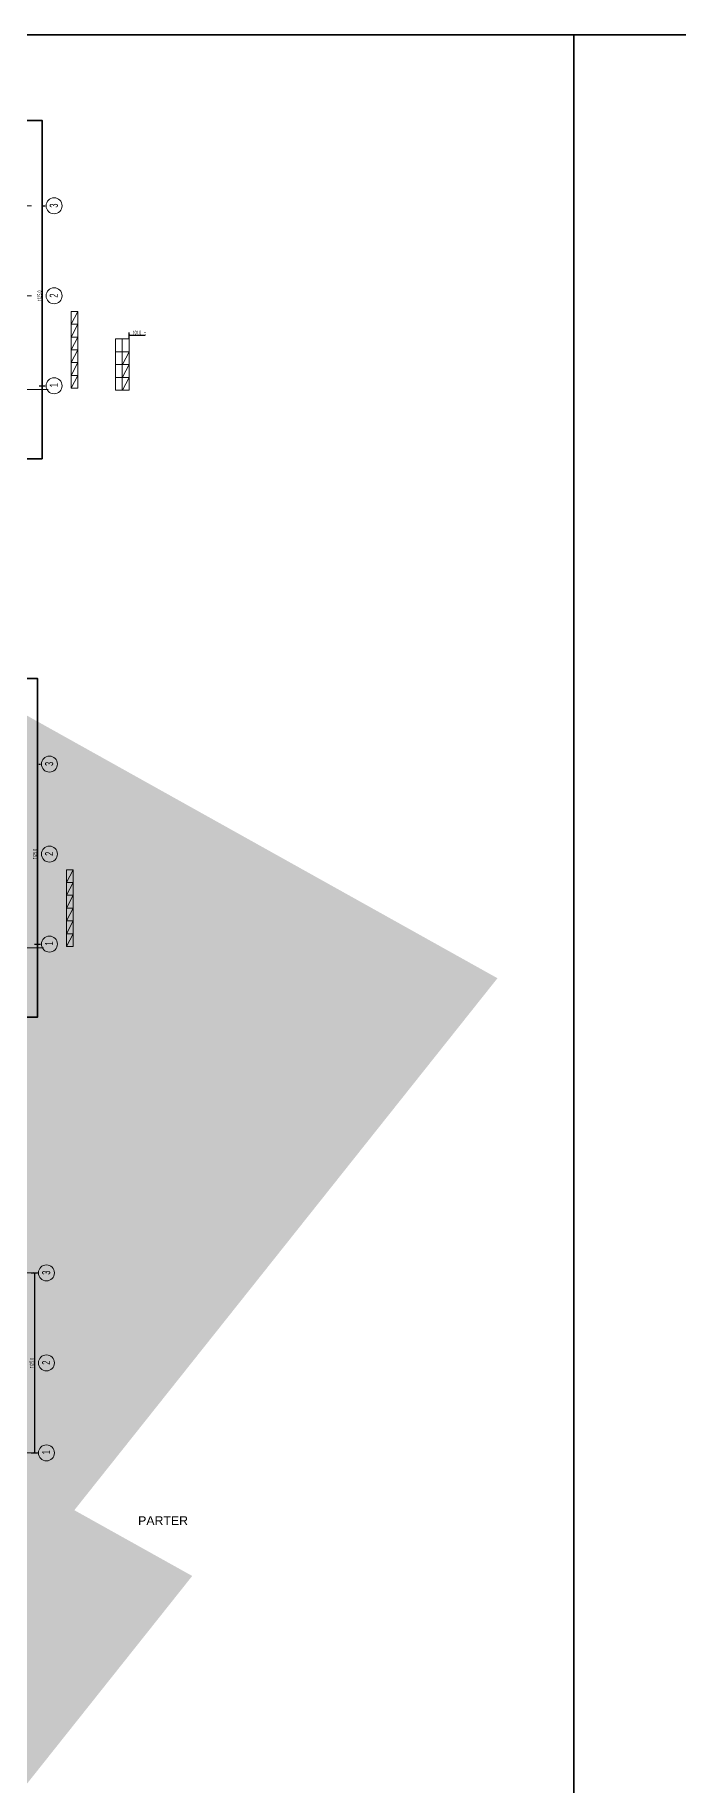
# Model space of a CAD drawing. Extents: x 6529560 to 6558080, y 5579316 to 5588131.
# Drawn here: x 6543857.9 to 6543898.1, y 5579583.8 to 5579693.1 of the extents above; entities that cross this region are included whole.
import ezdxf

# ---------------------------------------------------------------- set-up
doc = ezdxf.new("R2010")
doc.units = 0
doc.header["$MEASUREMENT"] = 0
doc.header["$PDSIZE"] = -5
doc.linetypes.add('ACAD_ISO10W100', pattern=[18, 12, -3, 0, -3])
doc.linetypes.add('GR_SOLID', pattern=[0])
doc.layers.get('0').update_dxf_attribs({"color": 2, "linetype": 'CONTINUOUS', "lineweight": 5})
doc.layers.get('Defpoints').update_dxf_attribs({"linetype": 'CONTINUOUS'})
for name, color, linetype, lineweight in [('arch_meble', 5, 'GR_SOLID', 13), ('arch_opisy', 20, 'CONTINUOUS', 13), ('arch_osie', 181, 'CONTINUOUS', 5), ('arch_powierzchnia', 6, 'CONTINUOUS', 35), ('arch_wymiary', 2, 'CONTINUOUS', 13)]:
    doc.layers.add(name, color=color, linetype=linetype, lineweight=lineweight)
doc.layers.add('arch_osie opisy', color=1, linetype='CONTINUOUS')
doc.styles.add('ARIAL', font='arial.ttf')
doc.styles.add('ISO8', font='iso8.shx', dxfattribs={"width": 0.7})
doc.styles.add('ROMANS', font='romans.shx', dxfattribs={"width": 0.8})
doc.styles.get("Standard").update_dxf_attribs({"font": 'arial.ttf', "width": 0.75})
doc.dimstyles.new('biura', dxfattribs={"dimtxt": 0.25, "dimasz": 0.1, "dimexe": 0.18, "dimexo": 0.0625, "dimgap": 0.04, "dimtad": 1, "dimdec": 1, "dimlfac": 100, "dimzin": 0, "dimdsep": 46, "dimtxsty": 'ISO8', "dimblk": 'ARCHTICK', "dimcen": 0.09, "dimadec": 0, "dimazin": 0, "dimtfac": 1, "dimtdec": 1, "dimtix": 1, "dimtofl": 0, "dimtmove": 0, "dimatfit": 3, "dimldrblk": 'ARCHTICK', "dimfxl": 0.2, "dimfxlon": 1, "dimtolj": 1, "dimtzin": 0, "dimarcsym": 0})
doc.dimstyles.new('D-GB-50', dxfattribs={"dimscale": 50, "dimtxt": 2.5, "dimasz": 2.5, "dimexe": 1, "dimexo": 2, "dimtad": 1, "dimdec": 0, "dimtxsty": 'ROMANS', "dimblk": 'OBLIQUE', "dimcen": 2.5, "dimdle": 1, "dimclrd": 256, "dimclre": 256, "dimclrt": 2, "dimadec": 0, "dimazin": 0, "dimtfac": 1, "dimtdec": 0, "dimtix": 1, "dimtmove": 2, "dimatfit": 3, "dimfxl": 1, "dimarcsym": 0})

# ---------------------------------------------------------------- blocks, each defined once
blk = doc.blocks.new('_ArchTick')
at = {"color": 0, "linetype": 'ByBlock', "const_width": 0.15}
blk.add_lwpolyline([(-0.5, -0.5), (0.5, 0.5)], dxfattribs=at)
blk = doc.blocks.new('*D269')
at = {"layer": 'arch_wymiary', "color": 0, "lineweight": -2, "transparency": 16777216}
for p, q in [((6543857.66, 5579615.78), (6543858.04, 5579615.78)), ((6543857.86, 5579615.78), (6543857.86, 5579604.53)), ((6543857.66, 5579604.53), (6543858.04, 5579604.53))]:
    blk.add_line(p, q, dxfattribs=at)
at = {"layer": 'Defpoints', "color": 0, "transparency": 16777216}
for p in [(6543855.86, 5579615.78), (6543855.86, 5579604.53), (6543857.86, 5579604.53)]:
    blk.add_point(p, dxfattribs=at)
at = {"layer": 'arch_wymiary', "color": 0, "lineweight": -2, "transparency": 16777216, "xscale": 0.1, "yscale": 0.1, "zscale": 0.1}
for p, rotation in [((6543857.86, 5579615.78), 90), ((6543857.86, 5579604.53), 270)]:
    blk.add_blockref('_ArchTick', p, dxfattribs=dict(at, rotation=rotation))
at = {"layer": 'arch_wymiary', "color": 0, "transparency": 16777216, "insert": (6543857.69, 5579610.15), "char_height": 0.25, "attachment_point": 5, "rotation": 90, "style": 'ISO8'}
blk.add_mtext('\\A1;1125.0', dxfattribs=at)
blk = doc.blocks.new('_OBLIQUE')
at = {"color": 0, "linetype": 'ByBlock', "lineweight": -2}
blk.add_line((-0.5, -0.5), (0.5, 0.5), dxfattribs=at)
blk = doc.blocks.new('*D1855')
at = {"layer": 'arch_wymiary', "color": 0, "lineweight": -2, "transparency": 16777216}
for p, q in [((6543858.05, 5579647.58), (6543858.05, 5579636.33)), ((6543858.12, 5579647.58), (6543858.23, 5579647.58)), ((6543857.85, 5579636.33), (6543858.23, 5579636.33))]:
    blk.add_line(p, q, dxfattribs=at)
at = {"layer": 'Defpoints', "color": 0, "transparency": 16777216}
for p in [(6543856.05, 5579647.58, -7.3), (6543856.05, 5579636.33, 0.04), (6543858.05, 5579636.33)]:
    blk.add_point(p, dxfattribs=at)
at = {"layer": 'arch_wymiary', "color": 0, "lineweight": -2, "transparency": 16777216, "xscale": 0.1, "yscale": 0.1, "zscale": 0.1}
for p, rotation in [((6543858.05, 5579647.58), 90), ((6543858.05, 5579636.33), 270)]:
    blk.add_blockref('_ArchTick', p, dxfattribs=dict(at, rotation=rotation))
at = {"layer": 'arch_wymiary', "color": 0, "transparency": 16777216, "insert": (6543857.88, 5579641.96), "char_height": 0.25, "attachment_point": 5, "rotation": 90, "style": 'ISO8'}
blk.add_mtext('\\A1;1125.0', dxfattribs=at)
blk = doc.blocks.new('*D2510')
at = {"layer": 'arch_wymiary', "color": 0, "lineweight": -2, "transparency": 16777216}
for p, q in [((6543858.34, 5579682.47), (6543858.34, 5579671.22)), ((6543858.41, 5579682.47), (6543858.52, 5579682.47)), ((6543858.14, 5579671.22), (6543858.52, 5579671.22))]:
    blk.add_line(p, q, dxfattribs=at)
at = {"layer": 'Defpoints', "color": 0, "transparency": 16777216}
for p in [(6543856.34, 5579682.47, -7.3), (6543856.34, 5579671.22, 0.04), (6543858.34, 5579671.22)]:
    blk.add_point(p, dxfattribs=at)
at = {"layer": 'arch_wymiary', "color": 0, "lineweight": -2, "transparency": 16777216, "xscale": 0.1, "yscale": 0.1, "zscale": 0.1}
for p, rotation in [((6543858.34, 5579682.47), 90), ((6543858.34, 5579671.22), 270)]:
    blk.add_blockref('_ArchTick', p, dxfattribs=dict(at, rotation=rotation))
at = {"layer": 'arch_wymiary', "color": 0, "transparency": 16777216, "insert": (6543858.17, 5579676.85), "char_height": 0.25, "attachment_point": 5, "rotation": 90, "style": 'ISO8'}
blk.add_mtext('\\A1;1125.0', dxfattribs=at)
blk = doc.blocks.new('*D2782')
at = {"layer": 'arch_wymiary', "color": 0, "lineweight": -2, "transparency": 16777216}
for p, q in [((6543863.77, 5579674.18), (6543863.77, 5579674.56)), ((6543863.77, 5579674.38), (6543864.78, 5579674.38)), ((6543864.78, 5579674.54), (6543864.78, 5579674.56))]:
    blk.add_line(p, q, dxfattribs=at)
at = {"layer": 'Defpoints', "color": 0, "transparency": 16777216}
for p in [(6543864.78, 5579674.38), (6543863.77, 5579673.36), (6543864.78, 5579674.02, -7.29)]:
    blk.add_point(p, dxfattribs=at)
at = {"layer": 'arch_wymiary', "color": 0, "lineweight": -2, "transparency": 16777216, "xscale": 0.1, "yscale": 0.1, "zscale": 0.1, "rotation": 180}
blk.add_blockref('_ArchTick', (6543863.77, 5579674.38), dxfattribs=at)
at = {"layer": 'arch_wymiary', "color": 0, "lineweight": -2, "transparency": 16777216, "xscale": 0.1, "yscale": 0.1, "zscale": 0.1}
blk.add_blockref('_ArchTick', (6543864.78, 5579674.38), dxfattribs=at)
at = {"layer": 'arch_wymiary', "color": 0, "transparency": 16777216, "insert": (6543864.27, 5579674.55), "char_height": 0.25, "attachment_point": 5, "style": 'ISO8'}
blk.add_mtext('\\A1;101.0', dxfattribs=at)

msp = doc.modelspace()

# ---------------------------------------------------------------- linework, layer by layer
at = {"layer": 'arch_meble'}
for p, q in [((6543860.1443, 5579675.0696), (6543860.5643, 5579675.8696)), ((6543860.1443, 5579674.2696), (6543860.5643, 5579675.0696)), ((6543860.1443, 5579673.4696), (6543860.5643, 5579674.2696)), ((6543860.1443, 5579672.6696), (6543860.5643, 5579673.4696)), ((6543863.3575, 5579672.5561), (6543863.7673, 5579673.3498)), ((6543860.1443, 5579671.8696), (6543860.5643, 5579672.6696)), ((6543863.3575, 5579671.7561), (6543863.7673, 5579672.5498)), ((6543860.1443, 5579671.0696), (6543860.5643, 5579671.8696)), ((6543863.3575, 5579670.9561), (6543863.7673, 5579671.7498)), ((6543859.8543, 5579640.1796), (6543860.2743, 5579640.9796)), ((6543859.8543, 5579639.3796), (6543860.2743, 5579640.1796)), ((6543859.8543, 5579638.5796), (6543860.2743, 5579639.3796)), ((6543859.8543, 5579637.7796), (6543860.2743, 5579638.5796)), ((6543859.8543, 5579636.9796), (6543860.2743, 5579637.7796)), ((6543859.8543, 5579636.1796), (6543860.2743, 5579636.9796))]:
    msp.add_line(p, q, dxfattribs=at)
for points in [[(6543860.1443, 5579675.0696), (6543860.5643, 5579675.0696), (6543860.5643, 5579675.8696), (6543860.1443, 5579675.8696)], [(6543860.1443, 5579674.2696), (6543860.5643, 5579674.2696), (6543860.5643, 5579675.0696), (6543860.1443, 5579675.0696)], [(6543860.1443, 5579673.4696), (6543860.5643, 5579673.4696), (6543860.5643, 5579674.2696), (6543860.1443, 5579674.2696)], [(6543860.1443, 5579672.6696), (6543860.5643, 5579672.6696), (6543860.5643, 5579673.4696), (6543860.1443, 5579673.4696)], [(6543862.9273, 5579673.3498), (6543863.3473, 5579673.3498), (6543863.3473, 5579674.1498), (6543862.9273, 5579674.1498)], [(6543862.9273, 5579672.5498), (6543863.3473, 5579672.5498), (6543863.3473, 5579673.3498), (6543862.9273, 5579673.3498)], [(6543863.3473, 5579673.3498), (6543863.7673, 5579673.3498), (6543863.7673, 5579674.1498), (6543863.3473, 5579674.1498)], [(6543863.3473, 5579672.5498), (6543863.7673, 5579672.5498), (6543863.7673, 5579673.3498), (6543863.3473, 5579673.3498)], [(6543860.1443, 5579671.8696), (6543860.5643, 5579671.8696), (6543860.5643, 5579672.6696), (6543860.1443, 5579672.6696)], [(6543862.9273, 5579671.7498), (6543863.3473, 5579671.7498), (6543863.3473, 5579672.5498), (6543862.9273, 5579672.5498)], [(6543863.3473, 5579671.7498), (6543863.7673, 5579671.7498), (6543863.7673, 5579672.5498), (6543863.3473, 5579672.5498)], [(6543860.1443, 5579671.0696), (6543860.5643, 5579671.0696), (6543860.5643, 5579671.8696), (6543860.1443, 5579671.8696)], [(6543862.9273, 5579670.9498), (6543863.3473, 5579670.9498), (6543863.3473, 5579671.7498), (6543862.9273, 5579671.7498)], [(6543863.3473, 5579670.9498), (6543863.7673, 5579670.9498), (6543863.7673, 5579671.7498), (6543863.3473, 5579671.7498)], [(6543859.8543, 5579640.1796), (6543860.2743, 5579640.1796), (6543860.2743, 5579640.9796), (6543859.8543, 5579640.9796)], [(6543859.8543, 5579639.3796), (6543860.2743, 5579639.3796), (6543860.2743, 5579640.1796), (6543859.8543, 5579640.1796)], [(6543859.8543, 5579638.5796), (6543860.2743, 5579638.5796), (6543860.2743, 5579639.3796), (6543859.8543, 5579639.3796)], [(6543859.8543, 5579637.7796), (6543860.2743, 5579637.7796), (6543860.2743, 5579638.5796), (6543859.8543, 5579638.5796)], [(6543859.8543, 5579636.9796), (6543860.2743, 5579636.9796), (6543860.2743, 5579637.7796), (6543859.8543, 5579637.7796)], [(6543859.8543, 5579636.1796), (6543860.2743, 5579636.1796), (6543860.2743, 5579636.9796), (6543859.8543, 5579636.9796)]]:
    msp.add_lwpolyline(points, close=True, dxfattribs=at)
at = {"layer": 'arch_osie', "linetype": 'ACAD_ISO10W100', "ltscale": 0.3}
for points in [[(6543848.5765, 5579682.4711), (6543858.5815, 5579682.4711)], [(6543848.5765, 5579676.8461), (6543858.5815, 5579676.8461)], [(6543848.2865, 5579647.5811), (6543858.2915, 5579647.5811)], [(6543848.2865, 5579641.9561), (6543858.2915, 5579641.9561)]]:
    msp.add_lwpolyline(points, dxfattribs=at)
at = {"layer": 'arch_osie', "linetype": 'ACAD_ISO10W100', "ltscale": 0.3, "elevation": 14.5308}
for points in [[(6543741.085, 5579670.9911), (6543858.7056, 5579670.9911)], [(6543740.795, 5579636.1011), (6543858.4156, 5579636.1011)]]:
    msp.add_lwpolyline(points, dxfattribs=at)
at = {"layer": 'arch_osie', "linetype": 'ACAD_ISO10W100', "ltscale": 0.3, "extrusion": (-4.94832e-09, -8.0265e-10, 1)}
for points in [[(6543740.4841, 5579615.7776), (6543858.1047, 5579615.7776)], [(6543848.0997, 5579610.1526), (6543858.1047, 5579610.1526)], [(6543740.4841, 5579604.5276), (6543858.1047, 5579604.5276)]]:
    msp.add_lwpolyline(points, dxfattribs=at)
at = {"layer": 'arch_osie'}
for centre in [(6543859.0815, 5579682.4711, 0.0369), (6543859.0815, 5579676.8461, 0.0369), (6543859.0815, 5579671.2211, 0.0369), (6543858.7915, 5579647.5811, 0.0369), (6543858.7915, 5579641.9561, 0.0369), (6543858.7915, 5579636.3311, 0.0369), (6543858.6047, 5579615.7776, 0.0369), (6543858.6047, 5579610.1526, 0.0369), (6543858.6047, 5579604.5276, 0.0369)]:
    msp.add_circle(centre, 0.5, dxfattribs=at)
at = {"layer": 'arch_powierzchnia'}
for points in [[(6543241.5105, 5579440.4581), (6544098.1793, 5579440.4581), (6544098.1793, 5579693.1461), (6543241.5105, 5579693.1461)], [(6543698.6563, 5579440.4581), (6543891.5767, 5579440.4581), (6543891.5767, 5579693.1461), (6543698.6563, 5579693.1461)], [(6543698.6563, 5579546.379), (6543891.5767, 5579546.379), (6543891.5767, 5579693.1461), (6543698.6563, 5579693.1461)], [(6543741.2165, 5579687.8086), (6543858.3365, 5579687.8086), (6543858.3365, 5579666.6611), (6543741.2165, 5579666.6611)], [(6543740.9265, 5579652.9185), (6543858.0465, 5579652.9185), (6543858.0465, 5579631.7711), (6543740.9265, 5579631.7711)]]:
    msp.add_lwpolyline(points, close=True, dxfattribs=at)

# ---------------------------------------------------------------- texts
at = {"layer": 'arch_opisy', "linetype": 'Continuous', "extrusion": (-4.94824e-09, 8.03157e-10, 1), "insert": (6543867.4526, 5579600.5697, 5.775), "char_height": 0.55, "attachment_point": 3, "text_direction": (1, -0.000102, 0), "style": 'ARIAL'}
msp.add_mtext_dynamic_manual_height_columns('\\pi0.51792;PARTER', width=16.300417, gutter_width=12.5, heights=[0], dxfattribs=at)
at = {"layer": 'arch_osie opisy', "char_height": 0.5, "width": 0.75, "attachment_point": 1, "rotation": 90}
for s, insert in [('{\\fArial Narrow|b0|i0|c238|p34;3}', (6543858.8125, 5579682.3545, 0.0369)), ('{\\fArial Narrow|b0|i0|c238|p34;2}', (6543858.8125, 5579676.7295, 0.0369)), ('{\\fArial Narrow|b0|i0|c238|p34;1}', (6543858.8125, 5579671.1311, 0.0369)), ('{\\fArial Narrow|b0|i0|c238|p34;3}', (6543858.5225, 5579647.4645, 0.0369)), ('{\\fArial Narrow|b0|i0|c238|p34;2}', (6543858.5225, 5579641.8395, 0.0369)), ('{\\fArial Narrow|b0|i0|c238|p34;1}', (6543858.5225, 5579636.2411, 0.0369)), ('{\\fArial Narrow|b0|i0|c238|p34;3}', (6543858.3356, 5579615.6611, 0.0369)), ('{\\fArial Narrow|b0|i0|c238|p34;2}', (6543858.3356, 5579610.0361, 0.0369)), ('{\\fArial Narrow|b0|i0|c238|p34;1}', (6543858.3356, 5579604.4377, 0.0369))]:
    msp.add_mtext(s, dxfattribs=dict(at, insert=insert))

# ---------------------------------------------------------------- dimensions: what is measured, and where the dimension line sits
at = {"layer": 'arch_wymiary'}
for base, p1, p2, picture, middle in [((6543858.3365, 5579671.2211), (6543856.3365, 5579682.4711, -7.3022), (6543856.3365, 5579671.2211, 0.0369), '*D2510', (6543858.1715, 5579676.8461)), ((6543858.0465, 5579636.3311), (6543856.0465, 5579647.5811, -7.3022), (6543856.0465, 5579636.3311, 0.0369), '*D1855', (6543857.8815, 5579641.9561)), ((6543857.8597, 5579604.5276), (6543855.8597, 5579615.7776, 0), (6543855.8597, 5579604.5276, 0.0369), '*D269', (6543857.6947, 5579610.1526))]:
    dim = msp.add_linear_dim(base=base, p1=p1, p2=p2, angle=90, dimstyle='biura', override={"dimtxt": 0.25}, dxfattribs=at)
    dim.commit()
    dim.dimension.update_dxf_attribs({"geometry": picture, "text_midpoint": middle})
at = {"layer": 'arch_wymiary', "color": 4}
dim = msp.add_linear_dim(base=(6543864.7773, 5579674.3848), p1=(6543863.7673, 5579673.3599), p2=(6543864.7773, 5579674.021, -7.2924), dimstyle='biura', override={"dimarcsym": 2}, dxfattribs=at)
dim.commit()
dim.dimension.update_dxf_attribs({"geometry": '*D2782', "text_midpoint": (6543864.2723, 5579674.5498)})

# ---------------------------------------------------------------- leaders
at = {"color": 1}
for points in [[(6543807.9328, 5579535.0595, -14.4258), (6543808.7702, 5579536.5599, -14.4258), (6543816.3451, 5579536.5599, -14.4258)], [(6543788.8584, 5579497.6965, -27.825), (6543789.6957, 5579499.1969, -27.825), (6543797.2706, 5579499.1969, -27.825)]]:
    msp.add_leader(points, dimstyle='D-GB-50', override={"dimclrd": 0}, dxfattribs=at)

doc.saveas('drawing.dxf')
